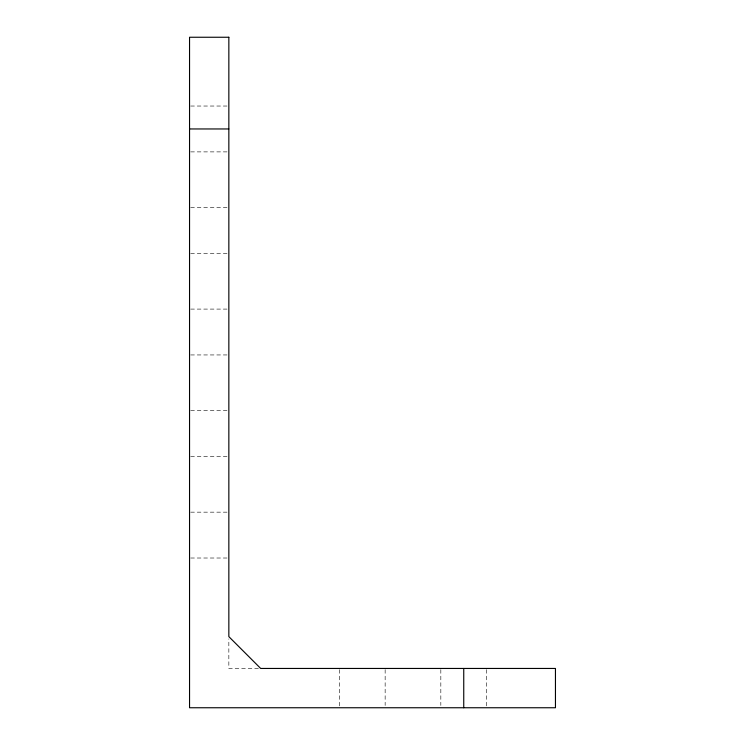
<?xml version="1.0" encoding="UTF-8"?>
<svg xmlns="http://www.w3.org/2000/svg" width="745" height="745" viewBox="0 0 745 745"><rect width="100%" height="100%" fill="white"/><g stroke="black" fill="none" stroke-linecap="round" stroke-linejoin="round"><path stroke-width="0.56" stroke-dasharray="3.73 2.79" d="M190.701 106.032L228.845 106.032M190.701 151.887L228.845 151.887M190.701 207.566L228.845 207.566M190.701 253.412L228.845 253.412M190.701 309.091L228.845 309.091M190.701 354.946L228.845 354.946M190.701 410.625L228.845 410.625M190.701 456.48L227.691 456.48M190.701 512.16L228.845 512.16M190.701 558.014L228.845 558.014M258.413 668.451L228.845 668.451L228.845 638.884M486.671 669.606L486.671 707.75M440.826 669.606L440.826 705.441M385.146 669.606L385.146 705.441M339.292 669.606L339.292 707.75"/><path stroke-width="1.12" d="M189.547 128.959L228.845 128.959M463.744 668.451L463.744 707.75M228.845 37.25L189.547 37.25L189.547 707.75L555.453 707.75L555.453 668.451L260.685 668.451L228.845 636.63L228.845 37.25"/></g></svg>
